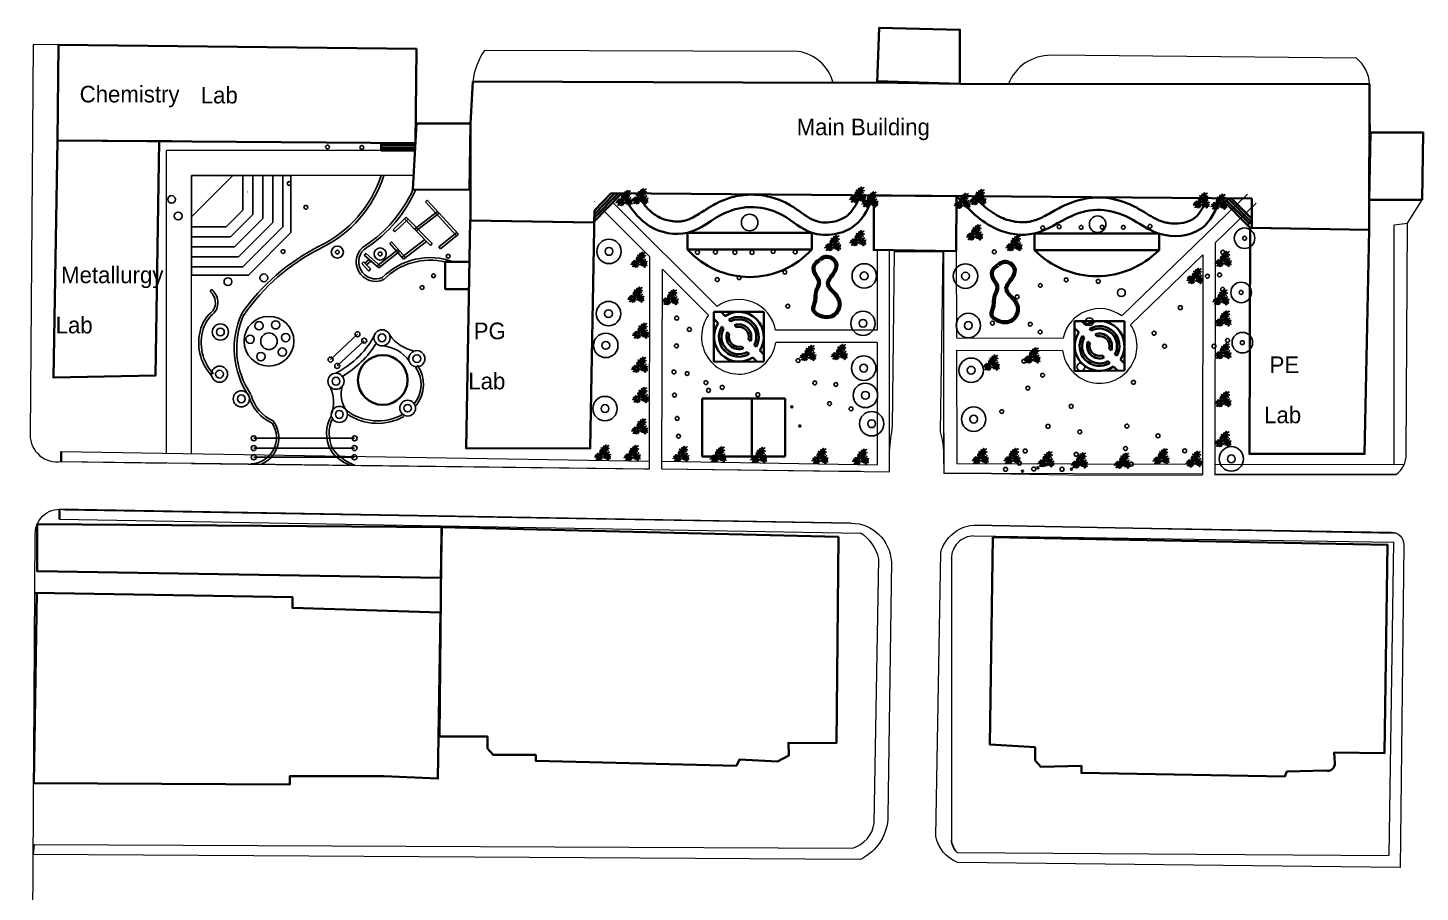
# Model space of a CAD drawing. Header units: millimetres. Extents: x -47 to 2833, y -462 to 688.
# Drawn here: x 1774.2 to 1942, y -266.3 to -162.2 of the extents above; entities that cross this region are included whole.
import ezdxf

# ---------------------------------------------------------------- set-up
doc = ezdxf.new("R2010")
doc.units = ezdxf.units.MM
doc.header["$LTSCALE"] = 0.1
doc.header["$MEASUREMENT"] = 0
doc.layers.add('BOUNDRY', color=140, linetype='Continuous', lineweight=18)
doc.layers.add('BUILT UP', color=1, linetype='Continuous', lineweight=35)
for name, color, linetype in [('H1', 254, 'Continuous'), ('LSTREEDC', 64, 'Continuous'), ('TXT', 7, 'Continuous')]:
    doc.layers.add(name, color=color, linetype=linetype)
doc.styles.get("Standard").update_dxf_attribs({"font": 'GOTHIC.TTF'})

# ---------------------------------------------------------------- blocks, each defined once
blk = doc.blocks.new('Plant6')
blk.add_lwpolyline([(-1.63, -0.22), (-1.63, -0.22), (-1, -0.08), (-1.5, -0.04), (-1.09, 0.01), (-1.42, 0.25), (-1.25, 0.23), (-0.93, 0.01), (-1.24, 0.45), (-1.01, 0.19), (-0.93, 0.17), (-1.05, 0.51), (-0.86, 0.14), (-0.67, 0.38), (-0.84, 0.08), (-0.37, 0.21), (-0.78, 0.05), (0.06, -0.14), (-0.12, 0.66), (-0.39, 0.4), (-0.17, 0.69), (-0.78, 0.55), (-0.32, 0.71), (-0.73, 0.89), (-0.22, 0.81), (-0.68, 1.1), (-0.19, 0.91), (-0.73, 1.44), (-0.3, 1.05), (-0.6, 1.53), (-0.23, 1.05), (-0.27, 1.65), (-0.14, 1.02), (-0.01, 1.47), (-0.05, 0.98), (0.28, 1.36), (-0.05, 0.86), (0.48, 0.99), (-0.06, 0.74), (0.32, 0.6), (-0.03, 0.62), (0.1, -0.14), (0.49, 0.02), (0.24, 0.16), (0.54, 0.1), (0.27, 0.37), (0.68, 0.11), (0.45, 0.45), (0.76, 0.14), (0.74, 0.22), (0.58, 0.71), (0.83, 0.21), (0.98, 0.67), (0.92, 0.14), (1.39, 0.36), (0.78, -0.04), (1.24, -0.05), (0.65, -0.13), (0.89, -0.27), (0.53, -0.18), (0.42, -0.49), (0.49, -0.06), (0.05, -0.18), (-0.24, -0.11), (-0.64, -0.04), (-0.55, -0.37), (-0.7, -0.12), (-0.63, -0.56), (-0.73, -0.25), (-0.8, -0.56), (-0.8, -0.34), (-0.96, -0.65), (-0.9, -0.21), (-1.07, -0.68), (-1.02, -0.21), (-1.38, -0.65), (-1.06, -0.17), (-1.63, -0.22)], close=True)
for points in [[(-0.06, 0.38), (-0.09, 0.39), (-0.33, 0.22), (-0.38, -0.04)], [(-0.04, 0.33), (-0.08, 0.33), (-0.28, 0.18), (-0.32, -0.06)], [(0.21, 0.34), (0.01, 0.37)], [(0.18, 0.29), (0.02, 0.31)], [(0.3, -0.05), (0.32, 0.08), (0.18, 0.29)], [(0.36, -0.03), (0.38, 0.09), (0.21, 0.34)], [(-0.38, -0.09), (-0.21, -0.33), (0.09, -0.38), (0.33, -0.2), (0.35, -0.1)], [(-0.3, -0.1), (-0.18, -0.28), (0.07, -0.32), (0.28, -0.17), (0.29, -0.11)]]:
    blk.add_lwpolyline(points)

msp = doc.modelspace()

# ---------------------------------------------------------------- linework, layer by layer
at = {"layer": 'BOUNDRY', "color": 140}
for p, q in [((1816.82001, -176.95391), (1790.93269, -176.95391)), ((1790.93269, -213.44158), (1790.93269, -176.95391)), ((1820.72675, -179.95391), (1793.93269, -179.95391)), ((1793.93269, -179.95391), (1793.93269, -191.95391)), ((1793.93269, -179.95391), (1805.93269, -179.95391)), ((1793.93269, -213.49004), (1793.93269, -179.95391)), ((1921.21465, -182.19626), (1906.06676, -196.87669)), ((1842.49879, -183.0988), (1842.52701, -183.12693)), ((1843.67672, -184.27269), (1849.19361, -189.7707)), ((1844.72101, -183.19572), (1857.30154, -195.73316)), ((1938.90991, -185.89575), (1940.50335, -185.71132)), ((1938.90991, -214.78488), (1938.90991, -185.89575)), ((1876.59515, -188.93158), (1876.59075, -198.58919)), ((1878.08781, -215.65469), (1878.0721, -188.95113)), ((1884.60339, -214.69049), (1884.60339, -189.04317)), ((1886.10339, -189.06302), (1886.13968, -199.50437)), ((1915.82154, -189.51178), (1907.11067, -197.95384)), ((1915.82154, -189.51178), (1915.77436, -216.03678)), ((1917.32414, -188.05556), (1917.27437, -216.03334)), ((1849.14588, -215.30161), (1849.19361, -189.7707)), ((1850.64585, -215.31991), (1850.69083, -191.26278)), ((1850.69083, -191.26278), (1856.2427, -196.79564)), ((1876.59075, -198.58919), (1864.34196, -198.58919)), ((1886.13968, -199.50437), (1899.00482, -199.54889)), ((1876.59075, -200.08919), (1864.36133, -200.08919)), ((1876.59007, -200.08919), (1876.58335, -214.82519)), ((1886.13449, -201.00436), (1898.93565, -201.04866)), ((1886.14489, -201.0044), (1886.19245, -214.689)), ((1884.60339, -211.01884), (1884.60339, -215.89049)), ((1778.24821, -213.23667), (1849.1476, -214.38199)), ((1778.24821, -214.43667), (1849.14588, -215.30161)), ((1790.93269, -214.61527), (1790.93269, -214.59142)), ((1793.93269, -214.65187), (1793.93269, -214.62802)), ((1850.64756, -214.40622), (1876.58335, -214.82519)), ((1886.19245, -214.689), (1915.77666, -214.74163)), ((1917.27666, -214.7443), (1940.1099, -214.78491)), ((1917.27666, -214.7443), (1940.1099, -214.78491)), ((1850.64585, -215.31991), (1878.08781, -215.65469)), ((1890.37606, -215.89049), (1884.60339, -215.89049)), ((1915.77452, -215.94349), (1884.60339, -215.89049)), ((1890.37606, -215.89049), (1901.93734, -216.06849)), ((1939.13941, -215.98322), (1917.27452, -215.94605)), ((1873.46248, -221.85207), (1778.04727, -220.18476)), ((1778.04727, -221.38476), (1874.56187, -223.05139)), ((1885.53267, -223.23201), (1885.53267, -223.27072)), ((1885.53267, -223.3612), (1885.53267, -223.27072)), ((1888.20445, -223.39952), (1938.83302, -224.14284)), ((1938.83304, -224.12448), (1938.25056, -261.90323)), ((1876.21519, -258.03224), (1876.77526, -226.15631)), ((1885.53267, -226.14507), (1885.53267, -226.06562)), ((1885.53267, -226.14507), (1885.53267, -260.0206)), ((1774.96332, -260.58185), (1873.61596, -261.02583)), ((1886.21116, -261.55457), (1938.25056, -261.90323))]:
    msp.add_line(p, q, dxfattribs=at)
for points in [[(1917.27437, -216.03334), (1939.13941, -215.98322, 0.252160444), (1940.34327, -213.54955), (1940.50335, -185.71132), (1942.2565, -182.88725), (1942.36951, -174.76241), (1936.05289, -174.76241), (1935.91598, -168.93132, 0.227626954), (1934.33703, -165.83141), (1897.53536, -165.46885, 0.30938706), (1892.39838, -168.91014), (1886.56091, -168.91014), (1886.56091, -162.37753), (1876.8154, -162.15764), (1876.59859, -168.75105), (1871.2915, -168.78386, 0.29579383), (1867.0422, -164.98973), (1829.27644, -164.87666, 0.126898083), (1827.84815, -168.64302), (1827.5882, -173.69434), (1821.05655, -173.69434), (1821.05655, -164.69864), (1774.85268, -164.16156)], [(1774.85268, -164.16156), (1774.50158, -211.20538, 0.46260957), (1778.24821, -214.43667), (1790.93269, -214.61527)], [(1878.08636, -213.18604, -0.013794388), (1878.43721, -210.16565), (1878.68288, -189.09764), (1884.50706, -189.09764), (1884.16996, -210.85702, -0.083707164), (1884.60339, -214.69049)], [(1850.64585, -215.31991), (1872.82986, -215.59055, -0.003274799), (1874.85936, -215.61531)], [(1774.36422, -372.41127), (1774.21906, -369.42676), (1775.11466, -223.09948, -0.482503343), (1778.72594, -220.26436), (1873.46248, -221.85207, -0.394368254), (1878.29163, -226.51642), (1877.88268, -257.16365, -0.283324404), (1874.56694, -262.38802), (1774.87792, -261.77881)], [(1940.07279, -224.45419), (1939.62351, -263.36228), (1886.26038, -262.75356, -0.254319821), (1883.65484, -259.58993), (1884.25086, -225.37799, -0.314169517), (1888.15242, -222.11492), (1938.54429, -222.94074, -0.4017694), (1940.07279, -224.45419, 1.75640383)]]:
    msp.add_lwpolyline(points, format="xyb", dxfattribs=at)
for points in [[(1793.93269, -214.65187), (1848.44406, -215.29304)], [(1848.44406, -215.29304), (1849.14588, -215.30161)], [(1901.93734, -216.06849), (1915.77436, -216.03678)]]:
    msp.add_lwpolyline(points, dxfattribs=at)
for centre, radius, start, end in [((1859.91497, -199.39649), 4.5, 10.3347787, 125.5042163), ((1903.40246, -200.5032), 4.5, 53.6962445, 167.7564716), ((1859.91497, -199.39649), 4.5, 144.6923527, 351.145027), ((1903.40246, -200.5032), 4.5, 186.9622196, 34.5081081), ((1872.16209, -227.10392), 4.70978, 11.6232102, 59.3673059), ((1888.23842, -226.10535), 2.70604, 90.7193147, 180.8411388), ((1872.63093, -257.54536), 3.61718, 285.8024144, 352.2643255)]:
    msp.add_arc(centre, radius, start, end, dxfattribs=at)
at = {"layer": 'BUILT UP', "color": 1}
for p, q in [((1790.0394, -175.8259), (1791.5394, -175.8259)), ((1820.93223, -176.05391), (1816.82001, -176.05391)), ((1816.82001, -176.05391), (1816.82001, -176.95391)), ((1816.82001, -176.35391), (1820.88481, -176.35391)), ((1816.82001, -176.65391), (1820.88481, -176.65391)), ((1816.82001, -176.95391), (1820.88481, -176.95391)), ((1845.77119, -182.11266), (1842.35921, -185.63145)), ((1845.35661, -182.10926), (1842.49313, -185.06238)), ((1844.94203, -182.10587), (1842.50081, -184.6235)), ((1844.52745, -182.10247), (1842.50849, -184.18462)), ((1921.52949, -186.25934), (1917.99707, -182.70421)), ((1918.45927, -183.16937), (1918.97487, -182.71221)), ((1921.6599, -185.53933), (1918.90894, -182.77067)), ((1921.7366, -185.19089), (1919.27621, -182.71468)), ((1921.4414, -185.74505), (1918.6841, -182.97002)), ((1921.22289, -185.95077), (1921.7366, -185.46713)), ((1868.70972, -186.86185), (1853.70972, -186.86185)), ((1853.70972, -186.86185), (1853.70972, -188.86185)), ((1868.70972, -188.86185), (1868.70972, -186.86185)), ((1895.55165, -186.94343), (1910.55165, -186.94343)), ((1895.55165, -188.94343), (1895.55165, -186.94343)), ((1910.55165, -186.94343), (1910.55165, -188.94343)), ((1853.70972, -188.86185), (1868.70972, -188.86185)), ((1910.55165, -188.94343), (1895.55165, -188.94343)), ((1824.52276, -190.37053), (1827.43483, -190.37053)), ((1824.52276, -190.37053), (1824.52276, -193.65094)), ((1824.52276, -193.65094), (1827.37714, -193.65094)), ((1856.91497, -196.39649), (1862.91497, -196.39649)), ((1856.91497, -202.4324), (1856.91497, -196.39649)), ((1856.91497, -197.24251), (1857.41442, -197.739)), ((1857.76603, -196.39649), (1858.26407, -196.89159)), ((1858.70114, -197.32607), (1858.9223, -197.54592)), ((1859.3758, -197.99674), (1859.61505, -198.23457)), ((1862.91497, -199.39649), (1862.91497, -196.39649)), ((1900.38461, -197.5032), (1906.38461, -197.5032)), ((1900.38461, -203.53911), (1900.38461, -197.5032)), ((1900.38461, -197.5032), (1906.38461, -197.5032)), ((1900.38461, -203.53911), (1900.38461, -197.5032)), ((1901.23567, -197.5032), (1901.73371, -197.9983)), ((1906.38461, -200.5032), (1906.38461, -197.5032)), ((1906.38461, -200.5032), (1906.38461, -197.5032)), ((1857.85052, -198.17253), (1858.07097, -198.39167)), ((1858.522, -198.84003), (1858.75873, -199.07537)), ((1861.07864, -199.68951), (1861.31789, -199.92734)), ((1862.91497, -199.39649), (1862.91497, -202.361)), ((1900.38461, -198.34922), (1900.88406, -198.84571)), ((1901.32017, -199.27924), (1901.54061, -199.49838)), ((1902.17078, -198.43278), (1902.39194, -198.65263)), ((1902.84544, -199.10345), (1903.08469, -199.34128)), ((1860.24294, -200.5508), (1860.47968, -200.78613)), ((1860.93071, -201.23449), (1861.15115, -201.45363)), ((1861.77139, -200.37816), (1861.99255, -200.59801)), ((1862.42962, -201.0325), (1862.91497, -201.51497)), ((1901.99164, -199.94675), (1902.22838, -200.18208)), ((1904.54829, -200.79622), (1904.78753, -201.03405)), ((1906.38461, -200.5032), (1906.38461, -203.46771)), ((1906.38461, -200.5032), (1906.38461, -203.46771)), ((1862.91497, -202.361), (1856.91497, -202.4324)), ((1861.58726, -201.88716), (1862.07398, -202.371)), ((1903.71259, -201.65751), (1903.94932, -201.89284)), ((1904.40035, -202.34121), (1904.62079, -202.56034)), ((1905.0569, -202.99387), (1905.54362, -203.47772)), ((1905.24104, -201.48487), (1905.46219, -201.70472)), ((1905.89926, -202.13921), (1906.38461, -202.62168)), ((1906.38461, -203.46771), (1900.38461, -203.53911)), ((1906.38461, -203.46771), (1900.38461, -203.53911)), ((1855.48772, -206.83015), (1860.48772, -206.83015)), ((1855.48772, -213.83015), (1855.48772, -206.83015)), ((1860.48772, -206.83015), (1865.49505, -206.83015)), ((1861.48772, -206.83015), (1861.48772, -213.83015)), ((1865.49505, -206.83015), (1865.49505, -213.83015)), ((1778.24821, -214.43667), (1778.24821, -213.23667)), ((1860.48772, -213.83015), (1855.48772, -213.83015)), ((1865.49505, -213.83015), (1860.48772, -213.83015)), ((1778.04727, -220.18476), (1778.04727, -221.38476))]:
    msp.add_line(p, q, dxfattribs=at)
for points in [[(1876.59859, -168.75105), (1876.8154, -162.15764), (1886.56091, -162.37753), (1886.56091, -168.91014), (1876.60413, -168.58275)], [(1820.93219, -176.05474), (1777.77406, -175.73504), (1777.90818, -164.19708), (1821.05655, -164.69864), (1820.93219, -176.05474)], [(1842.50847, -184.18571), (1842.48313, -185.63362), (1827.56391, -185.37125), (1827.5882, -173.69434), (1827.84815, -168.64302)], [(1827.84815, -168.64302), (1871.2915, -168.78386), (1876.59859, -168.75105), (1886.56091, -168.91014), (1935.91598, -168.93132), (1935.89657, -186.51109), (1921.7366, -186.25934), (1921.7366, -182.73483), (1844.52745, -182.10247)], [(1820.63734, -181.65094), (1821.05655, -173.69434), (1827.5882, -173.69434), (1827.43011, -181.69233), (1820.63734, -181.65094)], [(1777.77406, -175.73504), (1777.29842, -204.30689), (1789.61652, -204.05692), (1790.0394, -175.8259), (1777.77406, -175.73504)], [(1936.05289, -174.76241), (1942.36951, -174.76241), (1942.2565, -182.88725), (1935.90057, -182.88725), (1936.05289, -174.76241)], [(1876.06491, -188.93017), (1886.10339, -189.06302), (1886.1576, -182.44343), (1876.19672, -182.36185), (1876.19672, -188.93192)], [(1842.50849, -184.18462), (1842.00693, -212.83525), (1827.03939, -212.85568), (1827.52276, -185.37053), (1842.3826, -185.63186)], [(1921.7366, -186.25934), (1935.89657, -186.51109), (1935.31856, -213.51023), (1921.44797, -213.51023), (1921.52949, -186.25934), (1935.89657, -186.51109)], [(1824.06806, -222.36079), (1775.34541, -221.97703), (1775.32883, -227.63974), (1824.00946, -228.43626), (1824.10885, -222.36175)], [(1871.91284, -223.4929), (1871.67296, -248.37489), (1865.89337, -248.31917), (1865.92782, -249.86586), (1864.57876, -250.60861), (1859.98095, -250.36103), (1859.62304, -251.10378), (1835.42427, -250.52582), (1835.42427, -249.79227), (1830.28522, -249.79227), (1829.60002, -249.00981), (1829.60002, -247.59162), (1823.82471, -247.59162), (1824.06806, -222.36079), (1871.91284, -223.4929)], [(1775.0708, -230.26505), (1806.09851, -230.77777), (1806.09851, -232.07008), (1823.96893, -232.63841), (1823.6464, -252.65054), (1817.12786, -252.36266), (1805.78343, -252.36266), (1805.78343, -253.37023), (1774.93054, -253.18139), (1775.30916, -230.26899)]]:
    msp.add_lwpolyline(points, dxfattribs=at)
msp.add_lwpolyline([(1890.515, -223.54635), (1938.09832, -224.48331), (1937.71405, -249.58614), (1931.67596, -249.49371), (1931.74938, -250.79413, -0.509139949), (1930.65818, -251.68619), (1925.96277, -251.78531), (1925.7313, -252.38001), (1901.20299, -251.96398), (1901.21745, -251.11194), (1896.31288, -251.23827), (1895.61834, -250.45177), (1895.61834, -248.87878), (1890.17778, -248.55246), (1890.515, -223.54635)], format="xyb", dxfattribs=at)
msp.add_circle((1816.99118, -204.60792), 3, dxfattribs=at)
for centre, radius, start, end in [((1861.20972, -182.08753), 10.1065, 222.0897027, 317.9102973), ((1903.05165, -181.57785), 10.51198, 224.4819268, 315.5180732), ((1859.91497, -199.39649), 3, 146.4617114, 303.8782008), ((1859.91497, -199.39649), 3, 326.9523332, 123.3875789), ((1859.91497, -199.39649), 2.4, 329.9579825, 120.3819297), ((1859.91497, -199.39649), 2.1, 332.1301409, 118.2097712), ((1859.91497, -199.39649), 1.5, 339.2736889, 111.0662232), ((1903.38461, -200.5032), 3, 326.9523332, 123.3875789), ((1859.91497, -199.39649), 2.4, 149.3373879, 301.0025242), ((1859.91497, -199.39649), 2.1, 151.4135384, 298.9263737), ((1859.91497, -199.39649), 1.5, 158.2246758, 292.1152363), ((1859.91497, -199.39649), 1.2, 164.4785064, 285.8614057), ((1859.91497, -199.39649), 1.2, 345.8662576, 104.4736545), ((1903.38461, -200.5032), 3, 146.4617114, 303.8782008), ((1903.38461, -200.5032), 2.4, 149.3373879, 301.0025242), ((1903.38461, -200.5032), 2.1, 151.4135384, 298.9263737), ((1903.38461, -200.5032), 2.4, 329.9579825, 120.3819297), ((1903.38461, -200.5032), 2.1, 332.1301409, 118.2097712), ((1903.38461, -200.5032), 1.5, 339.2736889, 111.0662232), ((1903.38461, -200.5032), 1.2, 345.8662576, 104.4736545), ((1903.38461, -200.5032), 1.5, 158.2246758, 292.1152363), ((1903.38461, -200.5032), 1.2, 164.4785064, 285.8614057)]:
    msp.add_arc(centre, radius, start, end, dxfattribs=at)
for points, knots in [([(1845.77119, -182.11266), (1846.71436, -183.62223), (1848.50333, -186.48554), (1854.13837, -187.60471), (1857.58028, -184.34402), (1861.71738, -183.47104), (1865.49595, -184.52389), (1868.69186, -187.71568), (1874.28005, -186.75258), (1875.60456, -183.71836), (1876.19672, -182.36185)], [0, 0, 0, 0, 5.179775204, 9.824786913, 14.901874264, 18.488542916, 22.067191153, 26.209822569, 31.484179653, 35.748765107, 35.748765107, 35.748765107, 35.748765107]), ([(1847.55444, -182.12726), (1847.87656, -182.62642), (1848.19605, -183.08928), (1848.86232, -183.90428), (1849.20775, -184.25348), (1849.78405, -184.6919), (1849.99654, -184.82722), (1850.74474, -185.21516), (1851.34562, -185.40077), (1852.20799, -185.50398), (1852.47996, -185.51218), (1852.91954, -185.48428), (1853.09399, -185.46078), (1853.41203, -185.39391), (1853.55937, -185.35157), (1853.86818, -185.24141), (1854.02674, -185.17423), (1854.67037, -184.86519), (1855.19236, -184.53234), (1856.12438, -183.93964), (1856.4983, -183.70357), (1857.14935, -183.34113), (1857.40788, -183.20779), (1857.94511, -182.96433), (1858.21921, -182.8556), (1859.05467, -182.56929), (1859.62922, -182.43151), (1860.9118, -182.25182), (1861.62641, -182.23506), (1863.03734, -182.3716), (1863.73241, -182.52265), (1864.78974, -182.8836), (1865.1693, -183.04229), (1865.79137, -183.35393), (1866.04166, -183.49577), (1866.50696, -183.78362), (1866.7253, -183.93029), (1867.38091, -184.38392), (1867.77985, -184.67808), (1868.51894, -185.15046), (1868.85499, -185.32714), (1869.50113, -185.54643), (1869.87634, -185.61093), (1870.66894, -185.63025), (1871.08423, -185.58486), (1871.87326, -185.39187), (1872.24639, -185.24427), (1872.87985, -184.88083), (1873.1262, -184.67783), (1873.59901, -184.14553), (1873.82013, -183.81737), (1874.21368, -183.10658), (1874.38774, -182.74036), (1874.56356, -182.34847)], [0.951084825, 0.951084825, 0.951084825, 0.951084825, 2.768565974, 2.768565974, 4.614276624, 4.614276624, 5.637693641, 5.637693641, 7.886129463, 7.886129463, 8.93998353, 8.93998353, 9.678014021, 9.678014021, 10.36266455, 10.36266455, 11.047315079, 11.047315079, 13.053918813, 13.053918813, 14.271110329, 14.271110329, 15.004214541, 15.004214541, 15.737318754, 15.737318754, 17.203527179, 17.203527179, 18.959478071, 18.959478071, 20.715428963, 20.715428963, 21.734739448, 21.734739448, 22.440496434, 22.440496434, 23.146253421, 23.146253421, 24.670815779, 24.670815779, 26.195378137, 26.195378137, 27.719940495, 27.719940495, 29.244502854, 29.244502854, 30.769065212, 30.769065212, 32.29362757, 32.29362757, 33.818189928, 33.818189928, 35.118246794, 35.118246794, 35.118246794, 35.118246794]), ([(1886.1576, -182.44343), (1887.59335, -183.98976), (1890.09593, -186.68508), (1895.83796, -187.56141), (1899.44908, -184.74429), (1903.51808, -183.78152), (1907.22517, -184.93093), (1910.57255, -187.62308), (1916.08741, -187.17543), (1917.40544, -184.08943), (1917.99707, -182.70421)], [0, 0, 0, 0, 6.199701229, 10.806330848, 15.767251537, 19.353920189, 22.932568426, 26.946864833, 32.182897661, 36.447483115, 36.447483115, 36.447483115, 36.447483115]), ([(1888.23347, -182.46043), (1888.61571, -182.85536), (1888.99535, -183.22818), (1889.99678, -184.11119), (1890.62256, -184.5649), (1891.5903, -185.05135), (1891.90207, -185.17958), (1892.5518, -185.38973), (1892.88655, -185.47037), (1893.55978, -185.57653), (1893.89815, -185.60099), (1894.45861, -185.5905), (1894.68672, -185.57032), (1895.10306, -185.50219), (1895.28984, -185.45755), (1895.67947, -185.33637), (1895.8794, -185.26056), (1896.56259, -184.96457), (1897.07291, -184.6832), (1898.18423, -184.06539), (1898.78761, -183.72825), (1900.13412, -183.14705), (1900.84376, -182.91753), (1902.20821, -182.64961), (1902.85607, -182.58832), (1904.44973, -182.63418), (1905.35943, -182.82359), (1906.6834, -183.28038), (1907.13812, -183.47526), (1908.01814, -183.91948), (1908.42411, -184.16136), (1909.17558, -184.61681), (1909.52359, -184.83153), (1910.18753, -185.19799), (1910.50246, -185.3496), (1910.96653, -185.51757), (1911.11914, -185.56377), (1911.4421, -185.64279), (1911.60959, -185.67476), (1912.12173, -185.74583), (1912.47604, -185.75977), (1913.27963, -185.71085), (1913.72068, -185.62011), (1914.28107, -185.41024), (1914.45051, -185.32895), (1914.77546, -185.13429), (1914.91989, -185.02172), (1915.21083, -184.73592), (1915.35265, -184.56508), (1915.75829, -183.98164), (1916.01128, -183.49012), (1916.29767, -182.85408), (1916.33357, -182.77305), (1916.36958, -182.69088)], [1.427958374, 1.427958374, 1.427958374, 1.427958374, 3.122358856, 3.122358856, 5.848907806, 5.848907806, 7.070845795, 7.070845795, 8.292783784, 8.292783784, 9.537031263, 9.537031263, 10.433118294, 10.433118294, 11.247905318, 11.247905318, 12.062692341, 12.062692341, 13.943567409, 13.943567409, 15.824442478, 15.824442478, 17.705317546, 17.705317546, 19.310376268, 19.310376268, 21.597683439, 21.597683439, 22.861250423, 22.861250423, 24.151742422, 24.151742422, 25.442234421, 25.442234421, 26.732726421, 26.732726421, 27.363922737, 27.363922737, 27.995119053, 27.995119053, 29.257511686, 29.257511686, 30.938058036, 30.938058036, 31.770187685, 31.770187685, 32.741834681, 32.741834681, 33.713481676, 33.713481676, 35.574937816, 35.574937816, 35.841741272, 35.841741272, 35.841741272, 35.841741272]), ([(1869.56527, -190.09127), (1869.31793, -190.24353), (1868.74494, -190.59625), (1868.75596, -191.82617), (1869.78864, -192.74085), (1868.93753, -193.91066), (1869.12794, -195.04893), (1868.48635, -196.17561), (1869.72623, -197.20308), (1871.51797, -197.26274), (1872.48643, -195.36221), (1871.62864, -194.09286), (1870.32645, -192.93082), (1871.60833, -191.79794), (1872.00158, -190.24853), (1870.51394, -189.33956), (1869.82108, -189.87007), (1869.56527, -190.06594)], [0, 0, 0, 0, 0.827615872, 1.917170997, 3.118513879, 4.344269044, 5.455639029, 6.586998612, 7.593166681, 9.57143137, 11.169311718, 12.810543654, 13.942630929, 15.608437918, 16.762101207, 18.331708057, 19.250420069, 19.250420069, 19.250420069, 19.250420069]), ([(1869.68584, -190.28714), (1869.57497, -190.35539), (1869.46956, -190.42066), (1869.2885, -190.55496), (1869.21387, -190.62357), (1869.11793, -190.75156), (1869.08718, -190.81157), (1869.04095, -190.95259), (1869.02694, -191.03126), (1869.01713, -191.23836), (1869.0341, -191.37182), (1869.10651, -191.61101), (1869.15778, -191.71575), (1869.29011, -191.93367), (1869.36898, -192.04408), (1869.51008, -192.26024), (1869.57345, -192.3645), (1869.65456, -192.56062), (1869.68022, -192.64646), (1869.70827, -192.88473), (1869.68504, -193.02604), (1869.61025, -193.28694), (1869.55826, -193.40988), (1869.45398, -193.64994), (1869.40153, -193.76678), (1869.3265, -193.97762), (1869.30439, -194.06907), (1869.27727, -194.26856), (1869.272, -194.37381), (1869.26348, -194.61175), (1869.26067, -194.74618), (1869.23277, -195.00831), (1869.20789, -195.13691), (1869.14031, -195.37637), (1869.10059, -195.4898), (1869.02766, -195.71449), (1868.99625, -195.82391), (1868.9731, -195.9841), (1868.97259, -196.0419), (1868.98908, -196.13987), (1869.00689, -196.18658), (1869.06821, -196.28951), (1869.11139, -196.34322), (1869.29796, -196.5261), (1869.49455, -196.64789), (1869.89482, -196.82231), (1870.10348, -196.87784), (1870.59122, -196.92829), (1870.86471, -196.89118), (1871.25179, -196.71785), (1871.3881, -196.62044), (1871.62981, -196.36612), (1871.73268, -196.21204), (1871.88719, -195.87458), (1871.93517, -195.69025), (1871.95587, -195.33927), (1871.92604, -195.17238), (1871.7974, -194.83343), (1871.69792, -194.66352), (1871.4598, -194.3422), (1871.32735, -194.19276), (1871.03564, -193.88681), (1870.87866, -193.73024), (1870.68302, -193.46331), (1870.62266, -193.3643), (1870.54046, -193.1447), (1870.52244, -193.02062), (1870.54248, -192.78984), (1870.57572, -192.68161), (1870.66491, -192.47718), (1870.72114, -192.38024), (1870.9344, -192.05134), (1871.11933, -191.82644), (1871.37968, -191.42334), (1871.46757, -191.24376), (1871.56194, -190.90034), (1871.56836, -190.74202), (1871.50856, -190.52094), (1871.47188, -190.44406), (1871.36469, -190.28992), (1871.29525, -190.21506), (1871.05903, -190.0174), (1870.86224, -189.91862), (1870.58849, -189.85931), (1870.50218, -189.85354), (1870.3301, -189.87075), (1870.23936, -189.9013), (1870.04497, -190.00057), (1869.94398, -190.06915), (1869.81544, -190.16455), (1869.79157, -190.18257), (1869.76746, -190.20091)], [0, 0, 0, 0, 0.370978518, 0.370978518, 0.745051628, 0.745051628, 1.038649285, 1.038649285, 1.332246941, 1.332246941, 1.772266134, 1.772266134, 2.160142897, 2.160142897, 2.548019661, 2.548019661, 2.879486585, 2.879486585, 3.106144553, 3.106144553, 3.465657824, 3.465657824, 3.825171094, 3.825171094, 4.194520675, 4.194520675, 4.537566891, 4.537566891, 4.880613107, 4.880613107, 5.268703281, 5.268703281, 5.595132, 5.595132, 5.921560719, 5.921560719, 6.286898184, 6.286898184, 6.551334985, 6.551334985, 6.815437795, 6.815437795, 7.079540604, 7.079540604, 7.73129101, 7.73129101, 8.383041415, 8.383041415, 9.289053899, 9.289053899, 9.872274439, 9.872274439, 10.455494978, 10.455494978, 11.073277508, 11.073277508, 11.712180074, 11.712180074, 12.351082641, 12.351082641, 12.922810681, 12.922810681, 13.494538721, 13.494538721, 13.802189898, 13.802189898, 14.10600873, 14.10600873, 14.409827562, 14.409827562, 14.713646394, 14.713646394, 15.462053188, 15.462053188, 16.061883819, 16.061883819, 16.66171445, 16.66171445, 16.996833537, 16.996833537, 17.331952625, 17.331952625, 17.987010105, 17.987010105, 18.306202348, 18.306202348, 18.696601696, 18.696601696, 19.087001044, 19.087001044, 19.175104813, 19.175104813, 19.175104813, 19.175104813]), ([(1891.05901, -190.70789), (1890.81167, -190.86015), (1890.23868, -191.21286), (1890.2497, -192.44279), (1891.28238, -193.35747), (1890.43127, -194.52727), (1890.62168, -195.66554), (1889.98009, -196.79223), (1891.21997, -197.81969), (1893.01171, -197.87935), (1893.98017, -195.97883), (1893.12238, -194.70948), (1891.82019, -193.54744), (1893.10207, -192.41455), (1893.49532, -190.86514), (1892.00768, -189.95617), (1891.31482, -190.48668), (1891.05901, -190.68256)], [0, 0, 0, 0, 0.827615872, 1.917170997, 3.118513879, 4.344269044, 5.455639029, 6.586998612, 7.593166681, 9.57143137, 11.169311718, 12.810543654, 13.942630929, 15.608437918, 16.762101207, 18.331708057, 19.250420069, 19.250420069, 19.250420069, 19.250420069]), ([(1891.17958, -190.90375), (1891.06871, -190.972), (1890.9633, -191.03727), (1890.78224, -191.17157), (1890.70761, -191.24019), (1890.61167, -191.36818), (1890.58092, -191.42819), (1890.53469, -191.5692), (1890.52068, -191.64787), (1890.51087, -191.85497), (1890.52784, -191.98844), (1890.60025, -192.22763), (1890.65152, -192.33236), (1890.78385, -192.55028), (1890.86272, -192.6607), (1891.00382, -192.87685), (1891.06719, -192.98111), (1891.1483, -193.17724), (1891.17396, -193.26308), (1891.20201, -193.50135), (1891.17878, -193.64266), (1891.10399, -193.90355), (1891.052, -194.0265), (1890.94772, -194.26655), (1890.89527, -194.38339), (1890.82024, -194.59423), (1890.79813, -194.68568), (1890.77101, -194.88517), (1890.76574, -194.99042), (1890.75722, -195.22836), (1890.75441, -195.3628), (1890.72651, -195.62493), (1890.70163, -195.75352), (1890.63405, -195.99299), (1890.59433, -196.10642), (1890.5214, -196.33111), (1890.48999, -196.44052), (1890.46684, -196.60072), (1890.46633, -196.65851), (1890.48282, -196.75649), (1890.50063, -196.80319), (1890.56195, -196.90613), (1890.60513, -196.95983), (1890.7917, -197.14271), (1890.98829, -197.26451), (1891.38856, -197.43893), (1891.59722, -197.49446), (1892.08496, -197.5449), (1892.35845, -197.5078), (1892.74553, -197.33446), (1892.88184, -197.23705), (1893.12355, -196.98274), (1893.22642, -196.82865), (1893.38093, -196.49119), (1893.42891, -196.30687), (1893.44961, -195.95588), (1893.41978, -195.78899), (1893.29114, -195.45004), (1893.19166, -195.28013), (1892.95354, -194.95882), (1892.82109, -194.80938), (1892.52938, -194.50343), (1892.3724, -194.34686), (1892.17676, -194.07992), (1892.1164, -193.98091), (1892.0342, -193.76132), (1892.01618, -193.63723), (1892.03622, -193.40645), (1892.06946, -193.29822), (1892.15865, -193.09379), (1892.21488, -192.99685), (1892.42814, -192.66795), (1892.61307, -192.44305), (1892.87342, -192.03995), (1892.96131, -191.86038), (1893.05568, -191.51696), (1893.0621, -191.35863), (1893.0023, -191.13755), (1892.96562, -191.06067), (1892.85843, -190.90654), (1892.78899, -190.83168), (1892.55277, -190.63402), (1892.35598, -190.53523), (1892.08223, -190.47592), (1891.99592, -190.47015), (1891.82384, -190.48737), (1891.7331, -190.51791), (1891.53871, -190.61719), (1891.43772, -190.68576), (1891.30918, -190.78117), (1891.28531, -190.79919), (1891.2612, -190.81753)], [0, 0, 0, 0, 0.370978518, 0.370978518, 0.745051628, 0.745051628, 1.038649285, 1.038649285, 1.332246941, 1.332246941, 1.772266134, 1.772266134, 2.160142897, 2.160142897, 2.548019661, 2.548019661, 2.879486585, 2.879486585, 3.106144553, 3.106144553, 3.465657824, 3.465657824, 3.825171095, 3.825171095, 4.194520675, 4.194520675, 4.537566891, 4.537566891, 4.880613107, 4.880613107, 5.268703281, 5.268703281, 5.595132, 5.595132, 5.921560719, 5.921560719, 6.286898184, 6.286898184, 6.551334985, 6.551334985, 6.815437794, 6.815437794, 7.079540604, 7.079540604, 7.73129101, 7.73129101, 8.383041416, 8.383041416, 9.2890539, 9.2890539, 9.872274439, 9.872274439, 10.455494978, 10.455494978, 11.073277509, 11.073277509, 11.712180075, 11.712180075, 12.351082642, 12.351082642, 12.922810682, 12.922810682, 13.494538722, 13.494538722, 13.802189899, 13.802189899, 14.106008731, 14.106008731, 14.409827563, 14.409827563, 14.713646394, 14.713646394, 15.46205319, 15.46205319, 16.061883822, 16.061883822, 16.661714455, 16.661714455, 16.996833545, 16.996833545, 17.331952636, 17.331952636, 17.987010114, 17.987010114, 18.306202349, 18.306202349, 18.696601697, 18.696601697, 19.087001045, 19.087001045, 19.175104813, 19.175104813, 19.175104813, 19.175104813])]:
    msp.add_open_spline(points, degree=3, knots=knots, dxfattribs=at)
at = {"layer": 'H1'}
for p, q in [((1793.93269, -179.95391), (1793.93269, -184.95391)), ((1793.93269, -179.95391), (1798.93269, -179.95391)), ((1800.70562, -181.95917), (1800.72303, -181.9362)), ((1845.01311, -182.03256), (1844.94203, -182.10587)), ((1922.25856, -183.27341), (1917.32414, -188.05556)), ((1921.7423, -186.04789), (1921.7366, -186.04215)), ((1818.24682, -186.51763), (1818.45704, -186.73165)), ((1922.64765, -186.27893), (1922.65128, -186.2756)), ((1900.45345, -201.05392), (1900.55131, -201.05426)), ((1888.33169, -222.11785), (1939.17413, -223.08541)), ((1774.87792, -261.77881), (1774.96332, -260.58185))]:
    msp.add_line(p, q, dxfattribs=at)
msp.add_arc((1887.89921, -259.89089), 2.37009, 183.1372275, 224.5833711, dxfattribs=at)
at = {"layer": 'TXT'}
for p, q in [((1798.93269, -179.95391), (1793.93269, -184.95391)), ((1800.13269, -179.95391), (1800.13269, -184.14803)), ((1801.33269, -179.95391), (1801.33269, -184.64508)), ((1802.53269, -179.95391), (1802.53269, -185.14214)), ((1803.73269, -179.95391), (1803.73269, -185.63919)), ((1804.93269, -179.95391), (1804.93269, -186.15391)), ((1805.93269, -179.95391), (1805.93269, -186.83331)), ((1822.35133, -182.90935), (1822.12971, -183.11155)), ((1826.12545, -187.04571), (1822.35133, -182.90935)), ((1800.13269, -184.14803), (1798.12681, -186.15391)), ((1823.60723, -184.28579), (1820.81832, -186.41647)), ((1823.81021, -184.50825), (1821.03017, -186.63215)), ((1825.8912, -187.23406), (1822.12971, -183.11155)), ((1793.93269, -186.15391), (1798.12681, -186.15391)), ((1801.33269, -184.64508), (1798.62386, -187.35391)), ((1802.53269, -185.14214), (1799.12092, -188.55391)), ((1799.50562, -185.55929), (1799.50562, -185.53046)), ((1803.73269, -185.63919), (1799.61798, -189.75391)), ((1804.93269, -186.13625), (1800.11503, -190.95391)), ((1804.91503, -186.15391), (1804.93269, -186.15391)), ((1819.82019, -184.97219), (1818.24682, -186.51763)), ((1818.45704, -186.73165), (1820.04411, -185.20016)), ((1819.60617, -185.18241), (1822.74526, -188.37825)), ((1819.82019, -184.97219), (1822.95929, -188.16803)), ((1793.93269, -187.35391), (1798.62386, -187.35391)), ((1805.93269, -186.83331), (1800.81209, -191.95391)), ((1818.05207, -187.94228), (1817.83565, -188.15045)), ((1819.72174, -189.83748), (1818.05207, -187.94228)), ((1822.05525, -187.67577), (1819.28405, -189.79449)), ((1822.26709, -187.89144), (1819.48284, -190.02013)), ((1825.92285, -186.82366), (1823.76198, -188.56115)), ((1826.12545, -187.04571), (1823.94997, -188.79494)), ((1793.93269, -188.55391), (1799.12092, -188.55391)), ((1802.51503, -188.55391), (1802.53269, -188.55391)), ((1802.52386, -188.54508), (1802.53269, -188.55391)), ((1802.53269, -188.53625), (1802.53269, -188.55391)), ((1814.98698, -189.35253), (1814.76019, -189.55241)), ((1816.51097, -191.10317), (1814.76019, -189.55241)), ((1816.74977, -190.91392), (1814.98698, -189.35253)), ((1818.85972, -188.85902), (1816.28289, -190.90114)), ((1819.05831, -189.08443), (1816.51097, -191.10317)), ((1819.48284, -190.02013), (1817.83565, -188.15045)), ((1822.74526, -188.37825), (1822.95929, -188.16803)), ((1823.76198, -188.56115), (1823.94997, -188.79494)), ((1793.93269, -189.75391), (1799.61798, -189.75391)), ((1793.93269, -190.95391), (1800.11503, -190.95391)), ((1814.67501, -190.34719), (1814.47503, -190.57082)), ((1814.47503, -190.57082), (1815.28689, -191.46587)), ((1814.47503, -190.57082), (1815.30566, -191.48655)), ((1814.67501, -190.34719), (1815.52248, -191.21469)), ((1814.67501, -190.34719), (1815.53265, -191.21469)), ((1815.34425, -190.06974), (1814.82914, -190.50309)), ((1815.57126, -190.27081), (1815.04073, -190.71712)), ((1815.52762, -191.2096), (1815.30566, -191.48655)), ((1793.93269, -191.95391), (1800.81209, -191.95391)), ((1796.36319, -193.70479), (1796.17758, -193.94048)), ((1813.95063, -199.09486), (1810.69903, -202.13739)), ((1814.75555, -199.86786), (1811.50394, -202.91039)), ((1801.4455, -211.63158), (1813.6045, -211.63158)), ((1801.4455, -212.80864), (1813.59015, -212.80765)), ((1801.4455, -213.91906), (1813.57662, -213.9171))]:
    msp.add_line(p, q, dxfattribs=at)
for centre, radius in [((1810.33614, -176.52118), 0.22551), ((1814.47134, -176.57969), 0.22551), ((1805.70687, -180.91814), 0.22551), ((1791.5394, -182.83701), 0.45823), ((1792.33546, -184.83701), 0.47276), ((1807.72348, -183.78856), 0.22551), ((1861.21249, -185.62198), 1), ((1896.53117, -186.25593), 0.22551), ((1898.50563, -186.1295), 0.22551), ((1901.16357, -186.20536), 0.22551), ((1903.15464, -185.83616), 1), ((1903.69494, -186.18007), 0.22551), ((1906.25162, -186.20536), 0.22551), ((1909.46646, -186.07893), 0.22551), ((1844.25924, -189.10325), 1.47276), ((1920.86445, -187.51964), 1.23638), ((1920.86445, -187.51964), 0.23638), ((1804.97512, -189.12535), 0.22551), ((1811.51985, -189.19007), 0.72551), ((1811.51985, -189.19007), 0.22551), ((1816.67785, -189.41558), 0.72551), ((1816.67785, -189.41558), 0.22551), ((1824.88223, -189.6913), 0.22551), ((1844.25924, -189.10325), 0.47276), ((1854.91553, -189.2123), 0.23638), ((1857.08813, -189.18551), 0.23638), ((1859.43509, -189.2257), 0.23638), ((1861.5004, -189.2257), 0.23638), ((1864.04852, -189.11853), 0.23638), ((1866.70673, -189.16932), 0.23638), ((1890.69917, -189.15998), 0.22551), ((1918.24935, -189.20719), 0.23638), ((1875.02283, -192.0577), 1.47276), ((1887.2298, -192.08301), 1.47276), ((1798.33335, -192.74842), 0.47276), ((1802.66562, -192.28851), 0.47276), ((1823.11911, -192.03448), 0.22551), ((1857.30299, -192.50013), 0.23638), ((1859.94408, -192.2767), 0.22551), ((1865.45563, -191.60938), 0.22551), ((1875.02283, -192.0577), 0.47276), ((1887.2298, -192.08301), 0.47276), ((1899.36376, -192.53601), 0.23638), ((1903.22312, -192.71671), 0.23638), ((1914.27461, -192.35536), 0.23638), ((1916.39003, -192.093), 0.23638), ((1917.84776, -191.93929), 0.23638), ((1920.44389, -194.05002), 1.23638), ((1821.73012, -193.46153), 0.22551), ((1893.45412, -194.58398), 0.23638), ((1896.2485, -193.20662), 0.22551), ((1906.01872, -194.07964), 0.47276), ((1918.22283, -193.68763), 0.23638), ((1920.44389, -194.05002), 0.23638), ((1844.20471, -196.60455), 1.47276), ((1844.20471, -196.60455), 0.47276), ((1865.80984, -195.70737), 0.23638), ((1874.87394, -197.77536), 1.47276), ((1913.12225, -195.88912), 0.23638), ((1797.42643, -198.82153), 0.97276), ((1803.27974, -199.93199), 3), ((1802.07658, -198.06765), 0.5), ((1804.08543, -197.95662), 0.5), ((1852.41878, -197.14038), 0.23638), ((1874.87394, -197.77536), 0.47276), ((1887.56911, -198.0324), 1.47276), ((1887.56911, -198.0324), 0.47276), ((1890.46497, -197.75748), 0.22551), ((1895.04047, -197.8799), 0.22551), ((1902.16224, -197.56758), 0.47276), ((1797.42643, -198.82153), 0.47276), ((1801.01177, -199.69673), 0.5), ((1803.27974, -199.93199), 1), ((1805.29985, -199.49019), 0.5), ((1813.95063, -199.09486), 0.3), ((1814.75555, -199.86786), 0.3), ((1816.90905, -199.5179), 0.97276), ((1816.90905, -199.5179), 0.47276), ((1843.874, -200.43009), 1.47276), ((1853.94944, -198.51088), 0.23638), ((1896.22519, -198.81844), 0.22551), ((1909.95582, -198.96665), 0.23638), ((1918.81196, -199.8392), 0.23638), ((1920.59535, -200.10126), 1.23638), ((1802.30572, -201.78356), 0.5), ((1804.89363, -201.24503), 0.5), ((1821.10147, -202.03905), 0.97276), ((1843.874, -200.43009), 0.47276), ((1852.39258, -200.4897), 0.23638), ((1911.21929, -200.53935), 0.23638), ((1917.17669, -200.53951), 0.23638), ((1920.59535, -200.10126), 0.23638), ((1797.32514, -203.89522), 0.97276), ((1810.69903, -202.13739), 0.3), ((1811.50394, -202.91039), 0.3), ((1821.10147, -202.03905), 0.47276), ((1867.04816, -202.26544), 0.22551), ((1874.95972, -203.17327), 1.47276), ((1874.95972, -203.17327), 0.47276), ((1887.91223, -203.43031), 1.47276), ((1887.91223, -203.43031), 0.47276), ((1894.25168, -202.34312), 0.22551), ((1901.1296, -203.03044), 0.47276), ((1797.32514, -203.89522), 0.47276), ((1811.35342, -204.7549), 0.97276), ((1811.35342, -204.7549), 0.47276), ((1852.09076, -203.63796), 0.22551), ((1853.67955, -203.82688), 0.22551), ((1855.94926, -204.92267), 0.22551), ((1896.52422, -204.02939), 0.22551), ((1907.4716, -204.88309), 0.23638), ((1799.94717, -206.87424), 0.97276), ((1799.94717, -206.87424), 0.47276), ((1852.15859, -206.42337), 0.23638), ((1856.2571, -205.85647), 0.23638), ((1857.90532, -205.49427), 0.23638), ((1862.20063, -206.3745), 0.23638), ((1869.06141, -204.96111), 0.22551), ((1871.60973, -205.14671), 0.22551), ((1875.16415, -206.45898), 1.47276), ((1875.16415, -206.45898), 0.47276), ((1894.73865, -205.58594), 0.22551), ((1811.76536, -208.75371), 0.97276), ((1819.99306, -207.99487), 0.94992), ((1819.99306, -207.99487), 0.44992), ((1843.77905, -208.05058), 1.47276), ((1843.77905, -208.05058), 0.47276), ((1866.28628, -207.85245), 0.11819), ((1870.83993, -207.45352), 0.22551), ((1873.43159, -208.08227), 0.22551), ((1888.21511, -209.32782), 1.47276), ((1899.96449, -207.78372), 0.23638), ((1811.76536, -208.75371), 0.47276), ((1852.47897, -209.23954), 0.23638), ((1875.91971, -209.877), 1.47276), ((1875.91971, -209.877), 0.47276), ((1888.21511, -209.32782), 0.47276), ((1891.58956, -208.40718), 0.22551), ((1801.4455, -211.63158), 0.3), ((1813.6045, -211.63158), 0.3), ((1852.63916, -211.38368), 0.23638), ((1867.25735, -210.14801), 0.11819), ((1897.17658, -210.18746), 0.23638), ((1900.99546, -210.85337), 0.23638), ((1906.68084, -210.16153), 0.23638), ((1910.42691, -211.33244), 0.23638), ((1801.4455, -212.80864), 0.3), ((1813.59015, -212.80765), 0.3), ((1894.42357, -213.16133), 0.23638), ((1906.50246, -212.85972), 0.23638), ((1913.6485, -213.14265), 0.23638), ((1919.27053, -214.1125), 1.47276), ((1801.4455, -213.91906), 0.3), ((1813.57662, -213.9171), 0.3), ((1893.71589, -214.62591), 0.23638), ((1896.95928, -214.81498), 0.11819), ((1900.57059, -213.56295), 0.23638), ((1907.216, -214.74337), 0.23638), ((1914.38448, -214.8335), 0.23638), ((1919.27053, -214.1125), 0.47276), ((1892.05565, -215.37659), 0.23638), ((1894.08216, -215.58601), 0.11819), ((1895.45211, -215.32999), 0.23638), ((1895.94264, -215.19315), 0.11819), ((1898.86411, -215.36646), 0.23638), ((1899.99127, -215.3373), 0.11819)]:
    msp.add_circle(centre, radius, dxfattribs=at)
for centre, radius, start, end in [((1802.98538, -175.36317), 14.57642, 295.840124, 341.6426025), ((1802.98538, -175.36317), 14.87642, 295.840124, 342.0255886), ((1806.37095, -175.29307), 15.61897, 303.1225145, 335.9796734), ((1806.37095, -175.29307), 15.91897, 303.1225145, 336.4521615), ((1820.72581, -211.02852), 25.25878, 116.7962284, 145.1701623), ((1820.72581, -211.02852), 24.95878, 116.7962284, 145.1701623), ((1816.14091, -190.36974), 2.34707, 121.7559565, 294.3424836), ((1816.14091, -190.36974), 2.04707, 121.7559565, 294.3424836), ((1822.71146, -198.01534), 8.15646, 69.5982027, 135.4946212), ((1822.71146, -198.01534), 7.85646, 76.6706392, 135.4946212), ((1795.12038, -195.28299), 1.7088, 324.2103548, 51.7801272), ((1795.1363, -195.27384), 1.99178, 321.3101838, 51.9770554), ((1799.06813, -199.56799), 4.16625, 127.9411136, 163.3022564), ((1799.06813, -199.56799), 3.86625, 127.9411136, 163.3022564), ((1809.24296, -200.79313), 10.1559, 155.6279343, 214.2631822), ((1809.24296, -200.79313), 9.8559, 155.6279343, 214.2631822), ((1800.6026, -200.11218), 5.79293, 162.507522, 223.0184653), ((1800.6026, -200.11218), 5.49293, 162.507522, 223.0184653), ((1806.29562, -193.99244), 11.01906, 297.3229111, 333.6174349), ((1821.70902, -196.44053), 4.75351, 215.0534463, 259.1648413), ((1805.8265, -193.60265), 12.30364, 300.8184773, 327.5865642), ((1816.6525, -204.74311), 4.27296, 34.6225372, 85.1814419), ((1817.92989, -205.15204), 3.68558, 320.8859228, 35.8347896), ((1817.92989, -205.15204), 3.98558, 320.8859228, 35.8347896), ((1806.79279, -207.25992), 4.26965, 339.5211375, 25.4598247), ((1815.52446, -206.26403), 3.53645, 165.4791605, 213.9178042), ((1805.68614, -205.21607), 5.00695, 194.9868988, 246.192062), ((1805.68614, -205.21607), 4.70695, 194.9868988, 246.192062), ((1801.02404, -211.57502), 3.4412, 293.4810172, 36.6170248), ((1814.54019, -211.04819), 4.31818, 149.9672218, 207.8798376), ((1814.54019, -211.04819), 4.01818, 153.6767523, 207.8798376), ((1816.37802, -203.34025), 6.19134, 232.2757791, 299.2710317), ((1816.37802, -203.34025), 6.49134, 235.8851218, 299.2710317), ((1800.99855, -211.53436), 3.18253, 271.7503079, 33.0878852), ((1814.63878, -210.40343), 4.73589, 214.230017, 250.2636275), ((1815.49668, -209.59673), 5.602, 216.1162321, 250.2123945)]:
    msp.add_arc(centre, radius, start, end, dxfattribs=at)

# ---------------------------------------------------------------- block references
at = {"layer": 'LSTREEDC', "extrusion": (0, 0, -1), "xscale": 0.7499908799999794, "yscale": 0.7499908799999794, "zscale": -0.74999088, "rotation": 120.2374604222596}
for p in [(-1847.97924, -182.36092), (-1874.22156, -182.18034), (-1846.06738, -182.57872), (-1875.6941, -182.74451), (-1886.80971, -182.91534), (-1888.70529, -182.45833), (-1915.6122, -182.85516), (-1917.75578, -183.0242), (-1874.23131, -187.41472), (-1888.29414, -186.72175), (-1871.20929, -188.01181), (-1893.04467, -188.01056), (-1847.86147, -190.0068), (-1918.2623, -189.91401), (-1914.86835, -191.96026), (-1847.4832, -194.22604), (-1851.6261, -194.52728), (-1917.98234, -194.52975), (-1918.24953, -197.09215), (-1848.0506, -198.57124), (-1868.21695, -201.24673), (-1871.99501, -201.12269), (-1890.32827, -202.4116), (-1895.23413, -201.54649), (-1918.24253, -201.02574), (-1847.92452, -202.66454), (-1848.04203, -206.31722), (-1918.23224, -206.81366), (-1847.93068, -210.09851), (-1918.22366, -211.63328), (-1843.46828, -213.2563), (-1847.03203, -213.31387), (-1852.91221, -213.40886), (-1857.3917, -213.48122), (-1862.29386, -213.56041), (-1869.65571, -213.67933), (-1874.55438, -213.75847), (-1888.99985, -213.67361), (-1892.82375, -213.68041), (-1896.89165, -214.05639), (-1900.93297, -214.20041), (-1906.12496, -214.22749), (-1910.78693, -213.71236), (-1914.75021, -214.01533)]:
    msp.add_blockref('Plant6', p, dxfattribs=at)

# ---------------------------------------------------------------- texts
at = {"layer": 'TXT'}
for s, p in [('Chemistry', (1780.46201, -171.14727)), ('Lab', (1795.05994, -171.26957)), ('Main Building', (1866.88424, -175.10291)), ('Metallurgy', (1778.22316, -192.93355)), ('Lab', (1777.5682, -198.9826)), ('PG', (1827.95942, -199.68525)), ('PE', (1923.87896, -203.76775)), ('Lab', (1827.30446, -205.73431)), ('Lab', (1923.224, -209.8168))]:
    msp.add_text(s, height=2, dxfattribs=at).set_placement(p)

doc.saveas('drawing.dxf')
